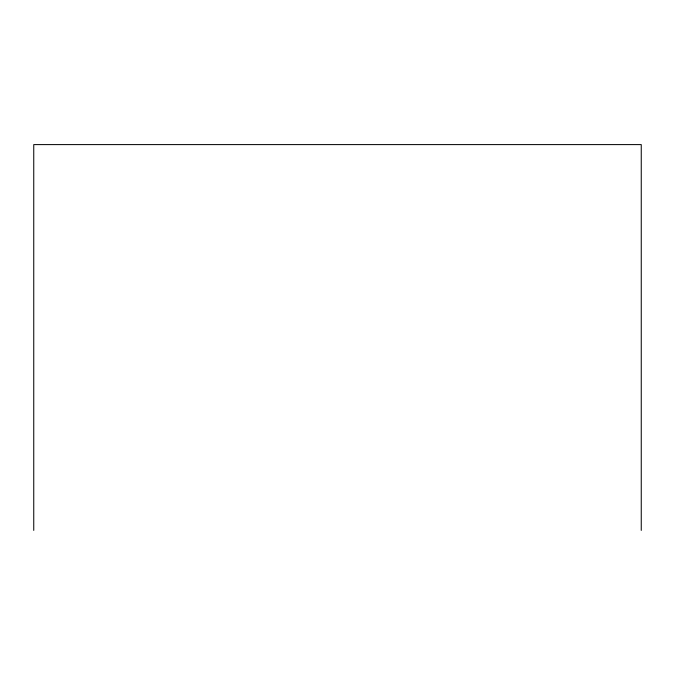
<?xml version="1.0" encoding="UTF-8"?>
<svg xmlns="http://www.w3.org/2000/svg" width="675" height="675" viewBox="0 0 675 675"><rect width="100%" height="100%" fill="white"/><g stroke="black" fill="none" stroke-linecap="round" stroke-linejoin="round"><path stroke-width="1.01" d="M641.25 530.398L641.25 144.602L33.75 144.602L33.75 530.398"/></g></svg>
